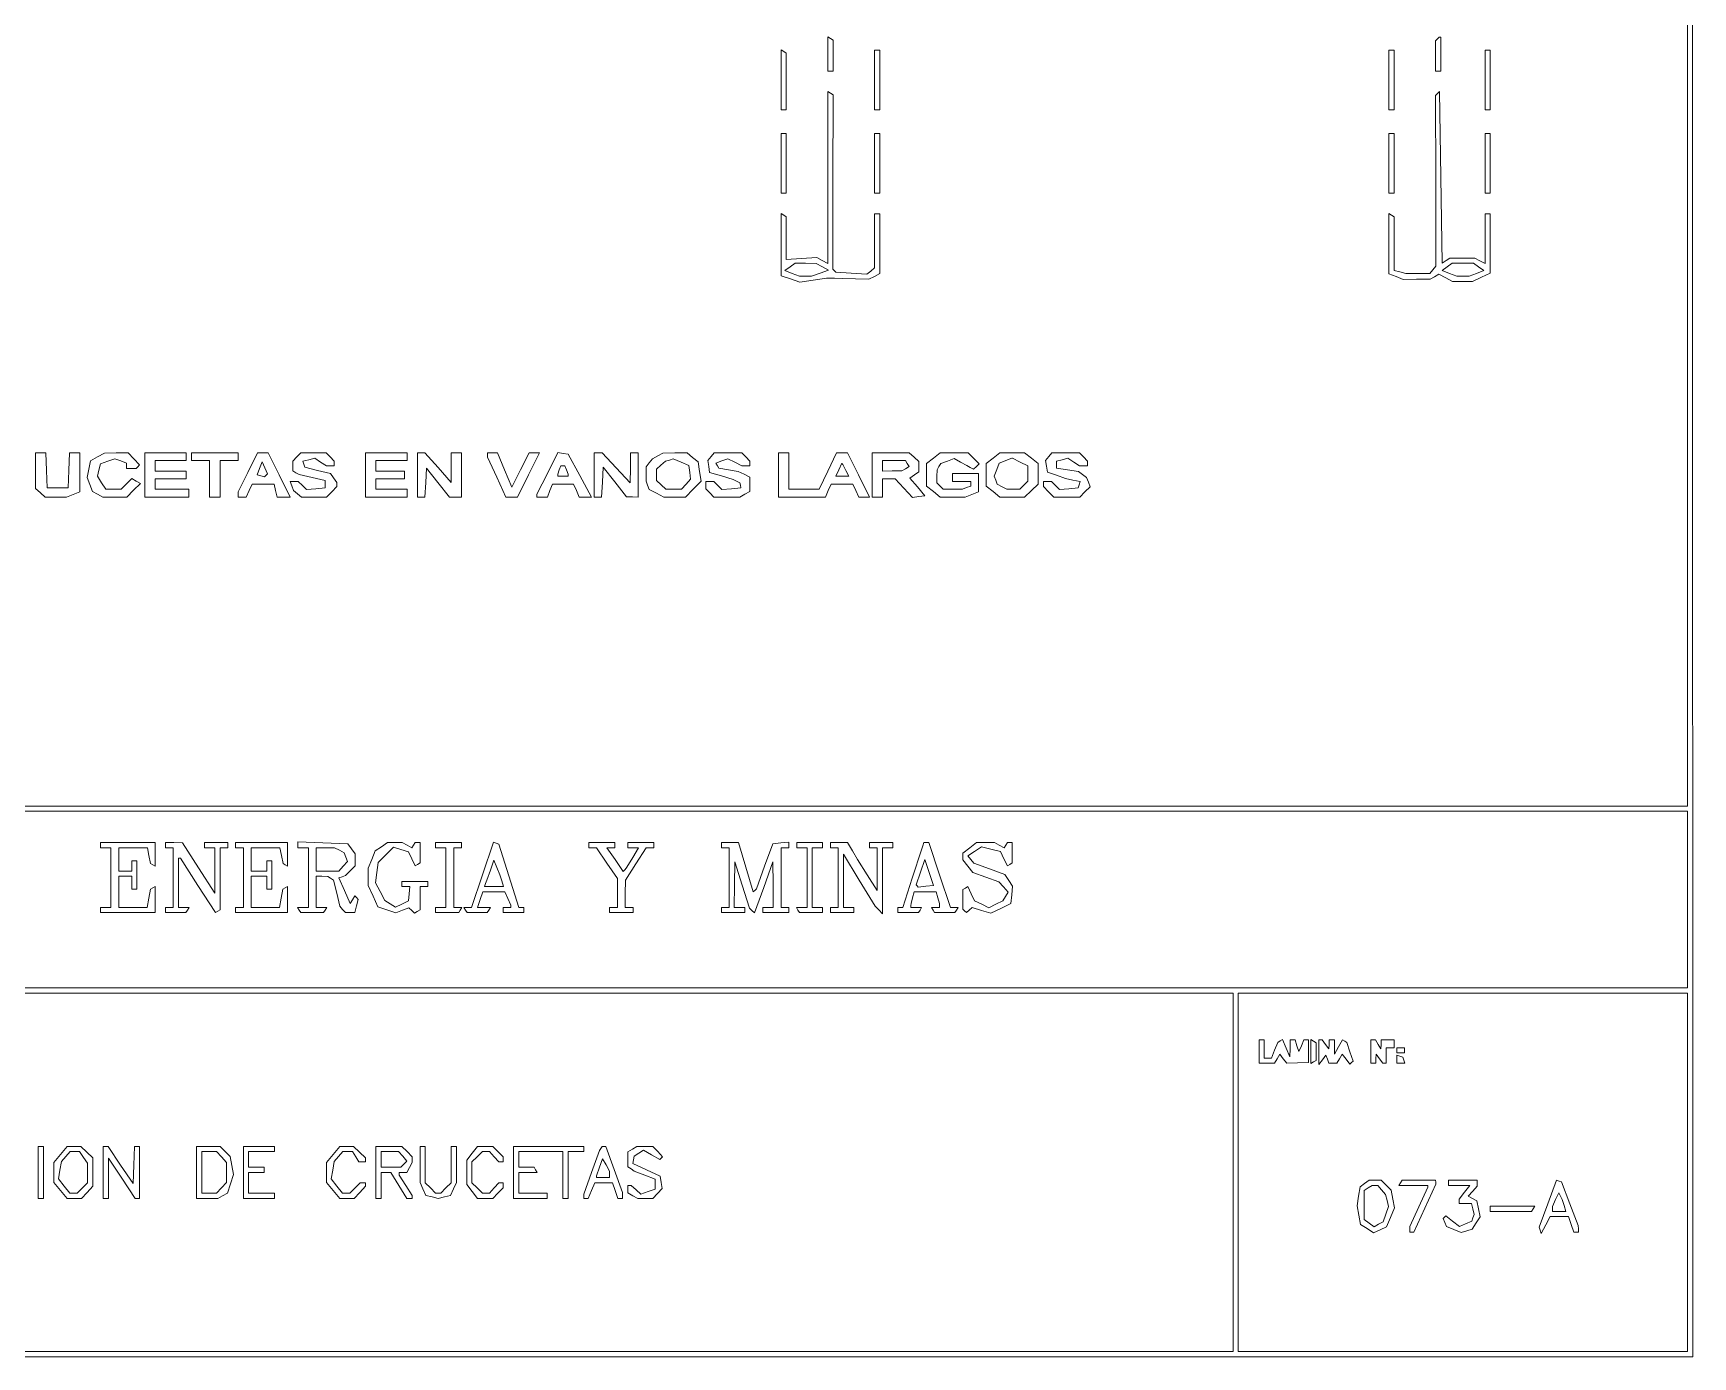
# Paper-space layout 'AN-18-DGE-073-A' of a CAD drawing. Header units: metres, sheet in millimetres. Extents: x 12 to 193, y 4 to 291.
# Drawn here: x 112.6 to 193.4, y 24.4 to 88.8 of the extents above; entities that cross this region are included whole.
import ezdxf

# ---------------------------------------------------------------- set-up
doc = ezdxf.new("R2010")
doc.units = ezdxf.units.M
doc.layers.add('DGE_CONTORNOS', color=7, linetype='Continuous', lineweight=0)
doc.layers.add('DGE_DATOS', color=7, linetype='Continuous', lineweight=0)

# ---------------------------------------------------------------- blocks, each defined once
blk = doc.blocks.new('LP_REF_DGE_MT_073_A')
at = {"layer": 'DGE_CONTORNOS'}
for points in [[(29.138, 147.379), (29.138, 24.382), (111.284, 24.382), (193.43, 24.382), (193.398, 147.347), (193.367, 270.313), (111.252, 270.344), (29.138, 270.376)], [(193.177, 160.659), (193.177, 51.195), (117.924, 51.195), (42.671, 51.195), (42.671, 160.659), (42.671, 270.123), (117.924, 270.123), (193.177, 270.123)], [(151.313, 87.817), (151.313, 86.987), (151.44, 86.987), (151.566, 86.987), (151.566, 87.739), (151.566, 88.49), (151.44, 88.568), (151.313, 88.646)], [(180.993, 88.547), (180.909, 88.463), (180.909, 87.725), (180.909, 86.987), (181.035, 86.987), (181.162, 86.987), (181.162, 87.809), (181.162, 88.631), (181.12, 88.631), (181.077, 88.631)], [(149.037, 86.552), (149.037, 85.09), (149.163, 85.09), (149.29, 85.09), (149.29, 86.474), (149.29, 87.858), (149.163, 87.936), (149.037, 88.014)], [(153.59, 86.545), (153.59, 85.09), (153.716, 85.09), (153.843, 85.09), (153.843, 86.545), (153.843, 87.999), (153.716, 87.999), (153.59, 87.999)], [(178.632, 86.545), (178.632, 85.09), (178.759, 85.09), (178.885, 85.09), (178.885, 86.545), (178.885, 87.999), (178.759, 87.999), (178.632, 87.999)], [(183.312, 86.545), (183.312, 85.09), (183.438, 85.09), (183.565, 85.09), (183.565, 86.545), (183.565, 87.999), (183.438, 87.999), (183.312, 87.999)], [(151.313, 81.805), (151.313, 77.619), (151.043, 77.764), (150.772, 77.909), (150.031, 77.855), (149.29, 77.802), (149.29, 78.846), (149.29, 79.89), (149.163, 79.968), (149.037, 80.046), (149.037, 78.531), (149.037, 77.015), (149.497, 76.864), (149.957, 76.712), (150.604, 76.807), (151.25, 76.902), (151.63, 76.895), (152.009, 76.888), (152.662, 76.868), (153.314, 76.848), (153.579, 76.99), (153.843, 77.131), (153.843, 78.581), (153.843, 80.031), (153.716, 80.031), (153.59, 80.031), (153.59, 78.719), (153.59, 77.406), (153.401, 77.249), (153.211, 77.092), (152.455, 77.147), (151.698, 77.201), (151.626, 77.274), (151.554, 77.346), (151.563, 81.588), (151.572, 85.83), (151.443, 85.91), (151.313, 85.99)], [(181.001, 85.899), (180.903, 85.801), (180.912, 81.64), (180.922, 77.48), (180.773, 77.301), (180.625, 77.122), (180.04, 77.124), (179.454, 77.126), (179.17, 77.202), (178.885, 77.278), (178.885, 78.584), (178.885, 79.89), (178.759, 79.968), (178.632, 80.046), (178.632, 78.581), (178.632, 77.116), (178.98, 76.98), (179.328, 76.844), (179.984, 76.846), (180.641, 76.848), (180.856, 76.969), (181.071, 77.089), (181.401, 76.917), (181.731, 76.744), (182.218, 76.744), (182.704, 76.743), (183.135, 76.947), (183.565, 77.151), (183.565, 78.591), (183.565, 80.031), (183.438, 80.031), (183.312, 80.031), (183.312, 78.825), (183.312, 77.619), (183.067, 77.75), (182.823, 77.881), (182.213, 77.879), (181.604, 77.877), (181.415, 77.757), (181.225, 77.637), (181.162, 81.817), (181.099, 85.997)], [(149.037, 82.497), (149.037, 81.043), (149.163, 81.043), (149.29, 81.043), (149.29, 82.497), (149.29, 83.952), (149.163, 83.952), (149.037, 83.952)], [(153.59, 82.497), (153.59, 81.043), (153.716, 81.043), (153.843, 81.043), (153.843, 82.497), (153.843, 83.952), (153.716, 83.952), (153.59, 83.952)], [(178.632, 82.497), (178.632, 81.043), (178.759, 81.043), (178.885, 81.043), (178.885, 82.497), (178.885, 83.952), (178.759, 83.952), (178.632, 83.952)], [(183.312, 82.497), (183.312, 81.043), (183.438, 81.043), (183.565, 81.043), (183.565, 82.497), (183.565, 83.952), (183.438, 83.952), (183.312, 83.952)], [(151.046, 77.452), (151.347, 77.285), (150.932, 77.14), (150.517, 76.996), (150.228, 76.996), (149.939, 76.996), (149.583, 77.132), (149.227, 77.268), (149.472, 77.448), (149.718, 77.628), (150.231, 77.624), (150.744, 77.619)], [(183.003, 77.448), (183.249, 77.268), (182.893, 77.132), (182.537, 76.996), (182.237, 76.996), (181.937, 76.996), (181.581, 77.132), (181.225, 77.268), (181.47, 77.448), (181.716, 77.628), (182.237, 77.628), (182.758, 77.628)], [(112.738, 67.53), (112.738, 66.664), (112.97, 66.455), (113.201, 66.245), (113.72, 66.245), (114.239, 66.245), (114.564, 66.369), (114.888, 66.492), (114.888, 67.444), (114.888, 68.395), (114.641, 68.395), (114.394, 68.395), (114.357, 67.542), (114.319, 66.688), (113.813, 66.688), (113.307, 66.688), (113.27, 67.542), (113.233, 68.395), (112.985, 68.395), (112.738, 68.395)], [(115.748, 68.2), (115.405, 68.014), (115.328, 67.603), (115.251, 67.191), (115.38, 66.853), (115.509, 66.514), (115.759, 66.38), (116.01, 66.245), (116.593, 66.245), (117.176, 66.245), (117.508, 66.577), (117.839, 66.908), (117.632, 67.023), (117.426, 67.139), (117.169, 66.882), (116.912, 66.625), (116.535, 66.625), (116.159, 66.625), (115.952, 66.94), (115.746, 67.255), (115.822, 67.56), (115.899, 67.864), (116.248, 67.986), (116.597, 68.108), (116.881, 68.003), (117.165, 67.898), (117.165, 67.767), (117.165, 67.637), (117.397, 67.637), (117.629, 67.637), (117.714, 67.722), (117.8, 67.808), (117.523, 68.102), (117.247, 68.395), (116.669, 68.39), (116.09, 68.385)], [(118.05, 67.32), (118.05, 66.245), (119.125, 66.245), (120.2, 66.245), (120.2, 66.435), (120.2, 66.625), (119.378, 66.625), (118.556, 66.625), (118.556, 66.878), (118.556, 67.131), (119.315, 67.131), (120.074, 67.131), (120.074, 67.32), (120.074, 67.51), (119.315, 67.51), (118.556, 67.51), (118.556, 67.763), (118.556, 68.016), (119.315, 68.016), (120.074, 68.016), (120.074, 68.206), (120.074, 68.395), (119.062, 68.395), (118.05, 68.395)], [(120.327, 68.206), (120.327, 68.016), (120.769, 68.016), (121.212, 68.016), (121.212, 67.131), (121.212, 66.245), (121.465, 66.245), (121.718, 66.245), (121.718, 67.131), (121.718, 68.016), (122.161, 68.016), (122.603, 68.016), (122.603, 68.206), (122.603, 68.395), (121.465, 68.395), (120.327, 68.395)], [(123.074, 67.445), (122.603, 66.494), (122.603, 66.37), (122.603, 66.245), (122.796, 66.245), (122.988, 66.245), (123.132, 66.562), (123.276, 66.878), (123.811, 66.878), (124.347, 66.878), (124.426, 66.562), (124.505, 66.245), (124.818, 66.245), (125.131, 66.245), (124.598, 67.32), (124.065, 68.395), (123.804, 68.395), (123.544, 68.395)], [(123.961, 67.308), (123.888, 67.235), (123.704, 67.278), (123.52, 67.32), (123.644, 67.637), (123.768, 67.953), (123.901, 67.667), (124.034, 67.381)], [(125.458, 68.197), (125.259, 67.998), (125.259, 67.762), (125.259, 67.525), (125.413, 67.43), (125.567, 67.335), (126.203, 67.192), (126.84, 67.048), (126.84, 66.868), (126.84, 66.688), (126.382, 66.65), (125.923, 66.611), (125.727, 66.808), (125.53, 67.004), (125.336, 67.004), (125.141, 67.004), (125.218, 66.783), (125.295, 66.562), (125.491, 66.404), (125.687, 66.245), (126.295, 66.245), (126.904, 66.245), (127.156, 66.498), (127.409, 66.751), (127.409, 66.854), (127.409, 66.956), (127.251, 67.172), (127.093, 67.388), (126.471, 67.544), (125.848, 67.7), (125.801, 67.842), (125.755, 67.984), (126.042, 68.059), (126.329, 68.134), (126.612, 67.949), (126.895, 67.763), (127.089, 67.763), (127.283, 67.763), (127.283, 67.881), (127.283, 67.998), (127.084, 68.197), (126.885, 68.395), (126.271, 68.395), (125.657, 68.395)], [(128.801, 67.32), (128.801, 66.245), (129.812, 66.245), (130.824, 66.245), (130.824, 66.435), (130.824, 66.625), (130.065, 66.625), (129.307, 66.625), (129.307, 66.878), (129.307, 67.131), (130.002, 67.131), (130.698, 67.131), (130.698, 67.32), (130.698, 67.51), (130.002, 67.51), (129.307, 67.51), (129.307, 67.763), (129.307, 68.016), (130.065, 68.016), (130.824, 68.016), (130.824, 68.206), (130.824, 68.395), (129.812, 68.395), (128.801, 68.395)], [(131.33, 67.32), (131.33, 66.245), (131.514, 66.245), (131.697, 66.245), (131.735, 66.944), (131.773, 67.643), (132.329, 66.944), (132.886, 66.245), (133.183, 66.245), (133.48, 66.245), (133.48, 67.32), (133.48, 68.395), (133.227, 68.395), (132.974, 68.395), (132.974, 67.675), (132.974, 66.954), (132.332, 67.675), (131.689, 68.395), (131.51, 68.395), (131.33, 68.395)], [(134.745, 68.287), (134.745, 68.178), (135.192, 67.212), (135.638, 66.245), (135.922, 66.245), (136.206, 66.245), (136.74, 67.32), (137.273, 68.395), (137.022, 68.395), (136.772, 68.395), (136.352, 67.562), (135.931, 66.728), (135.577, 67.562), (135.222, 68.395), (134.984, 68.395), (134.745, 68.395)], [(137.659, 67.395), (137.148, 66.378), (137.148, 66.311), (137.148, 66.245), (137.404, 66.245), (137.66, 66.245), (137.78, 66.562), (137.901, 66.878), (138.412, 66.878), (138.924, 66.878), (139.068, 66.562), (139.212, 66.245), (139.51, 66.245), (139.807, 66.245), (139.241, 67.289), (138.676, 68.332), (138.423, 68.372), (138.171, 68.412)], [(139.931, 67.32), (139.931, 66.245), (140.114, 66.245), (140.297, 66.245), (140.335, 66.973), (140.373, 67.7), (140.942, 66.98), (141.512, 66.26), (141.796, 66.252), (142.081, 66.245), (142.081, 67.32), (142.081, 68.395), (141.891, 68.395), (141.701, 68.395), (141.697, 67.668), (141.692, 66.941), (141.006, 67.668), (140.321, 68.395), (140.126, 68.395), (139.931, 68.395)], [(143.029, 68.249), (142.776, 68.111), (142.618, 67.913), (142.46, 67.715), (142.46, 67.37), (142.46, 67.025), (142.539, 66.82), (142.617, 66.615), (142.975, 66.43), (143.333, 66.245), (143.855, 66.245), (144.377, 66.245), (144.762, 66.631), (145.147, 67.016), (145.072, 67.484), (144.997, 67.953), (144.726, 68.174), (144.456, 68.395), (143.869, 68.392), (143.282, 68.388)], [(144.588, 67.447), (144.629, 67.108), (144.41, 66.867), (144.192, 66.625), (143.81, 66.625), (143.429, 66.625), (143.197, 66.834), (142.966, 67.043), (142.966, 67.32), (142.966, 67.597), (143.187, 67.79), (143.409, 67.983), (143.598, 68.043), (143.788, 68.102), (144.168, 67.944), (144.547, 67.787)], [(145.628, 68.213), (145.476, 68.03), (145.517, 67.738), (145.559, 67.447), (146.128, 67.272), (146.697, 67.098), (146.865, 67.019), (147.033, 66.941), (147.055, 66.815), (147.076, 66.688), (146.618, 66.65), (146.159, 66.611), (145.963, 66.808), (145.767, 67.004), (145.568, 67.004), (145.369, 67.004), (145.369, 66.824), (145.369, 66.643), (145.568, 66.444), (145.767, 66.245), (146.398, 66.245), (147.03, 66.245), (147.274, 66.376), (147.519, 66.507), (147.519, 66.861), (147.519, 67.214), (147.235, 67.353), (146.95, 67.492), (146.48, 67.569), (146.01, 67.646), (145.934, 67.769), (145.859, 67.892), (146.151, 68.002), (146.444, 68.112), (146.786, 67.938), (147.127, 67.763), (147.323, 67.763), (147.519, 67.763), (147.519, 67.881), (147.519, 67.998), (147.32, 68.197), (147.122, 68.395), (146.451, 68.395), (145.779, 68.395)], [(148.91, 67.32), (148.91, 66.245), (150.051, 66.245), (151.192, 66.245), (151.336, 66.562), (151.48, 66.878), (152.009, 66.878), (152.538, 66.878), (152.682, 66.562), (152.826, 66.245), (153.08, 66.245), (153.335, 66.245), (152.802, 67.32), (152.269, 68.395), (152.005, 68.395), (151.742, 68.395), (151.313, 67.51), (150.885, 66.625), (150.151, 66.625), (149.416, 66.625), (149.416, 67.51), (149.416, 68.395), (149.163, 68.395), (148.91, 68.395)], [(152.186, 67.542), (152.334, 67.257), (152.016, 67.257), (151.698, 67.257), (151.843, 67.574), (151.987, 67.891), (152.012, 67.859), (152.038, 67.826)], [(153.464, 67.32), (153.464, 66.245), (153.716, 66.245), (153.969, 66.245), (153.969, 66.688), (153.969, 67.131), (154.278, 67.131), (154.586, 67.131), (155.015, 66.676), (155.443, 66.222), (155.738, 66.265), (156.032, 66.309), (155.672, 66.735), (155.312, 67.162), (155.526, 67.318), (155.74, 67.475), (155.74, 67.726), (155.74, 67.977), (155.509, 68.186), (155.277, 68.395), (154.37, 68.395), (153.464, 68.395)], [(155.18, 67.875), (155.267, 67.735), (155.092, 67.624), (154.918, 67.514), (154.444, 67.512), (153.969, 67.51), (153.969, 67.763), (153.969, 68.016), (154.531, 68.016), (155.093, 68.016)], [(156.453, 68.133), (156.119, 67.871), (156.119, 67.32), (156.119, 66.77), (156.453, 66.508), (156.786, 66.245), (157.393, 66.245), (158, 66.245), (158.325, 66.369), (158.649, 66.492), (158.649, 66.938), (158.649, 67.384), (158.017, 67.384), (157.384, 67.384), (157.384, 67.194), (157.384, 67.004), (157.827, 67.004), (158.27, 67.004), (158.27, 66.891), (158.27, 66.778), (158.07, 66.702), (157.869, 66.625), (157.399, 66.625), (156.929, 66.625), (156.777, 66.777), (156.625, 66.928), (156.627, 67.251), (156.629, 67.573), (156.725, 67.724), (156.82, 67.874), (157.146, 67.998), (157.472, 68.122), (157.776, 67.947), (158.08, 67.773), (158.246, 67.688), (158.413, 67.603), (158.544, 67.734), (158.674, 67.864), (158.409, 68.13), (158.143, 68.395), (157.465, 68.395), (156.786, 68.395)], [(159.362, 68.133), (159.028, 67.871), (159.028, 67.32), (159.028, 66.77), (159.362, 66.508), (159.695, 66.245), (160.292, 66.245), (160.889, 66.245), (161.223, 66.556), (161.558, 66.866), (161.558, 67.368), (161.558, 67.871), (161.225, 68.133), (160.891, 68.395), (160.293, 68.395), (159.695, 68.395)], [(160.679, 67.95), (161.052, 67.757), (161.052, 67.389), (161.052, 67.022), (160.853, 66.824), (160.655, 66.625), (160.339, 66.625), (160.024, 66.625), (159.794, 66.748), (159.564, 66.871), (159.49, 67.065), (159.415, 67.259), (159.536, 67.578), (159.657, 67.896), (159.944, 68.011), (160.23, 68.127), (160.268, 68.135), (160.306, 68.143)], [(162.07, 68.213), (161.918, 68.03), (161.959, 67.743), (162.001, 67.456), (162.443, 67.302), (162.886, 67.148), (163.243, 67.072), (163.6, 66.995), (163.549, 66.842), (163.499, 66.688), (163.05, 66.65), (162.601, 66.611), (162.405, 66.808), (162.208, 67.004), (162.01, 67.004), (161.811, 67.004), (161.811, 66.878), (161.811, 66.751), (162.064, 66.498), (162.317, 66.245), (162.949, 66.245), (163.582, 66.245), (163.832, 66.495), (164.082, 66.746), (163.998, 66.97), (163.913, 67.194), (163.716, 67.342), (163.518, 67.49), (162.981, 67.571), (162.443, 67.652), (162.443, 67.819), (162.443, 67.987), (162.725, 68.06), (163.007, 68.134), (163.29, 67.949), (163.573, 67.763), (163.767, 67.763), (163.961, 67.763), (163.961, 67.881), (163.961, 67.998), (163.762, 68.197), (163.564, 68.395), (162.892, 68.395), (162.221, 68.395)], [(138.589, 67.563), (138.666, 67.363), (138.666, 67.31), (138.666, 67.257), (138.413, 67.257), (138.16, 67.257), (138.16, 67.31), (138.16, 67.363), (138.237, 67.563), (138.313, 67.763), (138.413, 67.763), (138.512, 67.763)], [(193.177, 46.642), (193.177, 42.342), (117.924, 42.342), (42.671, 42.342), (42.671, 46.642), (42.671, 50.942), (117.924, 50.942), (193.177, 50.942)], [(115.9, 49.298), (115.9, 49.171), (116.153, 49.171), (116.406, 49.171), (116.406, 47.717), (116.406, 46.262), (116.153, 46.262), (115.9, 46.262), (115.9, 46.136), (115.9, 46.009), (117.228, 46.009), (118.556, 46.009), (118.556, 46.649), (118.556, 47.289), (118.444, 47.22), (118.332, 47.151), (118.249, 46.706), (118.165, 46.262), (117.475, 46.262), (116.785, 46.262), (116.785, 47.021), (116.785, 47.78), (117.102, 47.78), (117.418, 47.78), (117.418, 47.464), (117.418, 47.148), (117.544, 47.148), (117.671, 47.148), (117.671, 47.843), (117.671, 48.539), (117.544, 48.539), (117.418, 48.539), (117.418, 48.286), (117.418, 48.033), (117.102, 48.033), (116.785, 48.033), (116.785, 48.602), (116.785, 49.171), (117.484, 49.171), (118.183, 49.171), (118.259, 48.789), (118.336, 48.407), (118.446, 48.339), (118.556, 48.271), (118.556, 48.848), (118.556, 49.424), (117.228, 49.424), (115.9, 49.424)], [(119.062, 49.298), (119.062, 49.171), (119.252, 49.171), (119.441, 49.171), (119.441, 47.717), (119.441, 46.262), (119.252, 46.262), (119.062, 46.262), (119.062, 46.136), (119.062, 46.009), (119.56, 46.009), (120.059, 46.009), (120.137, 46.136), (120.215, 46.262), (119.955, 46.262), (119.694, 46.262), (119.694, 47.464), (119.694, 48.665), (119.747, 48.665), (119.799, 48.665), (120.645, 47.338), (121.492, 46.011), (121.605, 46.081), (121.718, 46.151), (121.718, 47.661), (121.718, 49.171), (121.908, 49.171), (122.097, 49.171), (122.097, 49.298), (122.097, 49.424), (121.528, 49.424), (120.959, 49.424), (120.959, 49.298), (120.959, 49.171), (121.212, 49.171), (121.465, 49.171), (121.463, 48.065), (121.461, 46.958), (120.672, 48.184), (119.884, 49.41), (119.473, 49.417), (119.062, 49.424)], [(122.477, 49.298), (122.477, 49.171), (122.667, 49.171), (122.856, 49.171), (122.856, 47.717), (122.856, 46.262), (122.667, 46.262), (122.477, 46.262), (122.477, 46.136), (122.477, 46.009), (123.742, 46.009), (125.006, 46.009), (125.006, 46.649), (125.006, 47.289), (124.894, 47.22), (124.782, 47.151), (124.699, 46.706), (124.616, 46.262), (123.926, 46.262), (123.236, 46.262), (123.236, 47.021), (123.236, 47.78), (123.615, 47.78), (123.995, 47.78), (123.995, 47.464), (123.995, 47.148), (124.121, 47.148), (124.248, 47.148), (124.248, 47.843), (124.248, 48.539), (124.121, 48.539), (123.995, 48.539), (123.995, 48.286), (123.995, 48.033), (123.615, 48.033), (123.236, 48.033), (123.236, 48.602), (123.236, 49.171), (123.935, 49.171), (124.633, 49.171), (124.71, 48.789), (124.786, 48.407), (124.896, 48.339), (125.006, 48.271), (125.006, 48.848), (125.006, 49.424), (123.742, 49.424), (122.477, 49.424)], [(125.512, 49.31), (125.512, 49.171), (125.765, 49.171), (126.018, 49.171), (126.018, 47.717), (126.018, 46.262), (125.758, 46.262), (125.497, 46.262), (125.576, 46.136), (125.654, 46.009), (126.208, 46.009), (126.762, 46.009), (126.84, 46.136), (126.918, 46.262), (126.658, 46.262), (126.398, 46.262), (126.398, 47.021), (126.398, 47.78), (126.682, 47.778), (126.967, 47.776), (127.104, 47.683), (127.242, 47.59), (127.398, 46.96), (127.555, 46.329), (127.687, 46.169), (127.82, 46.009), (128.055, 46.009), (128.29, 46.009), (128.371, 46.332), (128.452, 46.654), (128.366, 46.739), (128.281, 46.824), (128.167, 46.64), (128.054, 46.456), (127.777, 47.081), (127.501, 47.705), (127.661, 47.758), (127.82, 47.812), (128.058, 48.049), (128.295, 48.286), (128.295, 48.578), (128.295, 48.87), (128.115, 49.116), (127.936, 49.361), (126.724, 49.405), (125.512, 49.449)], [(129.574, 49.218), (129.28, 49.012), (129.104, 48.59), (128.927, 48.168), (128.93, 47.753), (128.933, 47.337), (129.17, 46.814), (129.408, 46.29), (129.845, 46.146), (130.282, 46.002), (130.6, 46.123), (130.919, 46.244), (131.05, 46.112), (131.182, 45.981), (131.319, 46.066), (131.457, 46.151), (131.457, 46.713), (131.457, 47.274), (131.646, 47.274), (131.836, 47.274), (131.836, 47.401), (131.836, 47.527), (131.204, 47.527), (130.571, 47.527), (130.571, 47.401), (130.571, 47.274), (130.769, 47.274), (130.968, 47.274), (130.928, 46.929), (130.888, 46.584), (130.573, 46.428), (130.258, 46.272), (130.003, 46.436), (129.749, 46.6), (129.521, 47.032), (129.293, 47.464), (129.354, 47.958), (129.414, 48.452), (129.789, 48.827), (130.164, 49.202), (130.526, 49.082), (130.888, 48.963), (131.054, 48.622), (131.22, 48.281), (131.338, 48.354), (131.457, 48.427), (131.457, 48.926), (131.457, 49.424), (131.338, 49.424), (131.219, 49.424), (131.14, 49.297), (131.062, 49.171), (130.825, 49.297), (130.588, 49.424), (130.228, 49.424), (129.869, 49.424)], [(132.216, 49.298), (132.216, 49.171), (132.468, 49.171), (132.721, 49.171), (132.721, 47.717), (132.721, 46.262), (132.468, 46.262), (132.216, 46.262), (132.216, 46.136), (132.216, 46.009), (132.777, 46.009), (133.339, 46.009), (133.417, 46.136), (133.495, 46.262), (133.298, 46.262), (133.101, 46.262), (133.101, 47.717), (133.101, 49.171), (133.291, 49.171), (133.48, 49.171), (133.48, 49.298), (133.48, 49.424), (132.848, 49.424), (132.216, 49.424)], [(134.498, 47.847), (133.959, 46.262), (133.775, 46.262), (133.592, 46.262), (133.67, 46.136), (133.748, 46.009), (134.239, 46.009), (134.73, 46.009), (134.808, 46.136), (134.886, 46.262), (134.569, 46.262), (134.252, 46.262), (134.385, 46.642), (134.517, 47.021), (135.053, 47.021), (135.59, 47.021), (135.737, 46.699), (135.883, 46.377), (135.883, 46.32), (135.883, 46.262), (135.694, 46.262), (135.504, 46.262), (135.504, 46.136), (135.504, 46.009), (136.01, 46.009), (136.516, 46.009), (136.516, 46.136), (136.516, 46.262), (136.394, 46.262), (136.271, 46.262), (135.779, 47.806), (135.287, 49.349), (135.162, 49.391), (135.038, 49.432)], [(139.678, 49.298), (139.678, 49.171), (139.863, 49.171), (140.048, 49.171), (140.558, 48.419), (141.069, 47.667), (141.069, 46.965), (141.069, 46.262), (140.879, 46.262), (140.689, 46.262), (140.689, 46.136), (140.689, 46.009), (141.259, 46.009), (141.828, 46.009), (141.828, 46.136), (141.828, 46.262), (141.638, 46.262), (141.448, 46.262), (141.451, 46.926), (141.454, 47.59), (141.96, 48.381), (142.466, 49.171), (142.653, 49.171), (142.84, 49.171), (142.84, 49.298), (142.84, 49.424), (142.207, 49.424), (141.575, 49.424), (141.575, 49.298), (141.575, 49.171), (141.838, 49.171), (142.101, 49.171), (141.818, 48.697), (141.534, 48.223), (141.442, 48.117), (141.35, 48.01), (140.95, 48.591), (140.551, 49.171), (140.747, 49.171), (140.942, 49.171), (140.942, 49.298), (140.942, 49.424), (140.31, 49.424), (139.678, 49.424)], [(146.128, 49.298), (146.128, 49.171), (146.318, 49.171), (146.507, 49.171), (146.507, 47.717), (146.507, 46.262), (146.318, 46.262), (146.128, 46.262), (146.128, 46.136), (146.128, 46.009), (146.697, 46.009), (147.266, 46.009), (147.266, 46.136), (147.266, 46.262), (147.013, 46.262), (146.76, 46.262), (146.772, 47.369), (146.784, 48.476), (147.143, 47.352), (147.502, 46.229), (147.619, 46.112), (147.737, 45.994), (148.19, 47.235), (148.643, 48.476), (148.65, 47.369), (148.657, 46.262), (148.404, 46.262), (148.152, 46.262), (148.152, 46.136), (148.152, 46.009), (148.784, 46.009), (149.416, 46.009), (149.416, 46.136), (149.416, 46.262), (149.227, 46.262), (149.037, 46.262), (149.037, 47.717), (149.037, 49.171), (149.227, 49.171), (149.416, 49.171), (149.416, 49.306), (149.416, 49.44), (149.021, 49.401), (148.627, 49.361), (148.231, 48.264), (147.835, 47.167), (147.759, 47.092), (147.683, 47.016), (147.327, 48.22), (146.971, 49.424), (146.55, 49.424), (146.128, 49.424)], [(149.796, 49.298), (149.796, 49.171), (150.049, 49.171), (150.302, 49.171), (150.302, 47.717), (150.302, 46.262), (150.041, 46.262), (149.781, 46.262), (149.859, 46.136), (149.937, 46.009), (150.499, 46.009), (151.06, 46.009), (151.06, 46.136), (151.06, 46.262), (150.808, 46.262), (150.555, 46.262), (150.555, 47.717), (150.555, 49.171), (150.808, 49.171), (151.06, 49.171), (151.06, 49.298), (151.06, 49.424), (150.428, 49.424), (149.796, 49.424)], [(151.44, 49.298), (151.44, 49.171), (151.63, 49.171), (151.819, 49.171), (151.819, 47.717), (151.819, 46.262), (151.63, 46.262), (151.44, 46.262), (151.44, 46.136), (151.44, 46.009), (152.009, 46.009), (152.578, 46.009), (152.578, 46.136), (152.578, 46.262), (152.325, 46.262), (152.072, 46.262), (152.072, 47.559), (152.073, 48.855), (152.844, 47.59), (153.616, 46.326), (153.793, 46.14), (153.969, 45.955), (153.969, 47.563), (153.969, 49.171), (154.222, 49.171), (154.475, 49.171), (154.475, 49.298), (154.475, 49.424), (153.906, 49.424), (153.337, 49.424), (153.337, 49.298), (153.337, 49.171), (153.527, 49.171), (153.716, 49.171), (153.715, 48.128), (153.714, 47.084), (153.234, 47.843), (152.754, 48.602), (152.512, 49.013), (152.271, 49.424), (151.855, 49.424), (151.44, 49.424)], [(155.936, 49.266), (155.886, 49.108), (155.423, 47.685), (154.96, 46.262), (154.844, 46.262), (154.728, 46.262), (154.728, 46.136), (154.728, 46.009), (155.227, 46.009), (155.725, 46.009), (155.803, 46.136), (155.881, 46.262), (155.621, 46.262), (155.361, 46.262), (155.362, 46.357), (155.364, 46.452), (155.44, 46.737), (155.517, 47.021), (156.056, 47.021), (156.596, 47.021), (156.672, 46.737), (156.748, 46.452), (156.75, 46.357), (156.752, 46.262), (156.555, 46.262), (156.358, 46.262), (156.436, 46.136), (156.514, 46.009), (157.005, 46.009), (157.496, 46.009), (157.574, 46.136), (157.652, 46.262), (157.465, 46.262), (157.279, 46.262), (156.752, 47.843), (156.225, 49.424), (156.105, 49.424), (155.985, 49.424)], [(158.223, 49.162), (157.89, 48.9), (157.89, 48.737), (157.89, 48.573), (158.129, 48.27), (158.367, 47.967), (159.002, 47.739), (159.637, 47.51), (159.865, 47.258), (160.093, 47.006), (159.96, 46.793), (159.827, 46.579), (159.491, 46.414), (159.155, 46.249), (158.808, 46.415), (158.462, 46.581), (158.294, 46.93), (158.127, 47.279), (158.009, 47.206), (157.89, 47.133), (157.89, 46.655), (157.89, 46.178), (157.973, 46.095), (158.057, 46.012), (158.202, 46.133), (158.348, 46.253), (158.801, 46.114), (159.254, 45.975), (159.742, 46.214), (160.23, 46.452), (160.27, 46.872), (160.311, 47.292), (160.123, 47.578), (159.935, 47.865), (159.18, 48.14), (158.424, 48.416), (158.275, 48.595), (158.126, 48.775), (158.459, 48.993), (158.793, 49.212), (159.257, 49.097), (159.722, 48.982), (159.889, 48.631), (160.056, 48.281), (160.175, 48.354), (160.293, 48.427), (160.293, 48.926), (160.293, 49.424), (160.174, 49.424), (160.055, 49.424), (159.977, 49.297), (159.898, 49.171), (159.661, 49.297), (159.425, 49.424), (158.991, 49.424), (158.557, 49.424)], [(127.529, 49.048), (127.759, 48.925), (127.84, 48.714), (127.921, 48.502), (127.709, 48.268), (127.497, 48.033), (126.947, 48.033), (126.398, 48.033), (126.398, 48.602), (126.398, 49.171), (126.849, 49.171), (127.3, 49.171)], [(135.434, 47.559), (135.521, 47.274), (135.056, 47.274), (134.592, 47.274), (134.65, 47.432), (134.709, 47.59), (134.884, 48.077), (135.058, 48.565), (135.202, 48.204), (135.346, 47.843)], [(156.088, 47.297), (155.716, 47.256), (155.665, 47.307), (155.614, 47.358), (155.825, 47.977), (156.036, 48.596), (156.248, 47.967), (156.46, 47.337)], [(171.044, 33.362), (171.044, 24.635), (120.137, 24.635), (69.23, 24.635), (69.23, 33.362), (69.23, 42.089), (120.137, 42.089), (171.044, 42.089)], [(193.177, 33.362), (193.177, 24.635), (182.237, 24.635), (171.297, 24.635), (171.297, 33.362), (171.297, 42.089), (182.237, 42.089), (193.177, 42.089)], [(172.308, 39.243), (172.308, 38.674), (172.682, 38.674), (173.055, 38.674), (173.187, 38.895), (173.32, 39.117), (173.492, 38.895), (173.664, 38.674), (174.188, 38.695), (174.711, 38.715), (174.711, 39.264), (174.711, 39.812), (174.604, 39.812), (174.497, 39.812), (174.37, 39.528), (174.243, 39.243), (174.152, 39.528), (174.062, 39.812), (173.944, 39.812), (173.826, 39.812), (173.821, 39.401), (173.816, 38.99), (173.634, 39.41), (173.451, 39.83), (173.339, 39.761), (173.227, 39.691), (173.068, 39.309), (172.91, 38.927), (172.736, 38.927), (172.561, 38.927), (172.561, 39.37), (172.561, 39.812), (172.435, 39.812), (172.308, 39.812)], [(174.838, 39.243), (174.838, 38.659), (174.964, 38.737), (175.091, 38.815), (175.091, 39.243), (175.091, 39.671), (174.964, 39.749), (174.838, 39.827)], [(175.221, 39.211), (175.225, 38.611), (175.396, 38.836), (175.567, 39.061), (175.641, 38.867), (175.715, 38.674), (175.903, 38.674), (176.09, 38.674), (176.223, 38.895), (176.355, 39.117), (176.544, 38.873), (176.732, 38.629), (176.81, 38.706), (176.887, 38.783), (176.738, 39.233), (176.59, 39.682), (176.479, 39.751), (176.368, 39.82), (176.177, 39.468), (175.986, 39.117), (175.981, 39.464), (175.976, 39.812), (175.85, 39.812), (175.723, 39.812), (175.719, 39.591), (175.715, 39.37), (175.547, 39.591), (175.379, 39.812), (175.298, 39.812), (175.217, 39.812)], [(177.747, 39.243), (177.747, 38.674), (177.873, 38.674), (178, 38.674), (178.004, 38.895), (178.008, 39.117), (178.176, 38.895), (178.344, 38.674), (178.425, 38.674), (178.506, 38.674), (178.506, 39.053), (178.506, 39.433), (178.695, 39.433), (178.885, 39.433), (178.885, 39.622), (178.885, 39.812), (178.569, 39.812), (178.253, 39.812), (178.249, 39.591), (178.245, 39.37), (178.116, 39.591), (177.987, 39.812), (177.867, 39.812), (177.747, 39.812)], [(179.012, 39.306), (179.012, 39.18), (179.201, 39.18), (179.391, 39.18), (179.391, 39.306), (179.391, 39.433), (179.201, 39.433), (179.012, 39.433)], [(179.012, 38.874), (179.012, 38.674), (179.212, 38.674), (179.412, 38.674), (179.362, 38.824), (179.312, 38.974), (179.162, 39.024), (179.012, 39.074)], [(112.865, 33.362), (112.865, 32.097), (112.991, 32.097), (113.118, 32.097), (113.118, 33.362), (113.118, 34.627), (112.991, 34.627), (112.865, 34.627)], [(113.951, 34.238), (113.624, 33.848), (113.624, 33.362), (113.624, 32.875), (113.951, 32.486), (114.278, 32.097), (114.625, 32.097), (114.971, 32.097), (115.246, 32.39), (115.521, 32.683), (115.521, 33.38), (115.521, 34.077), (115.228, 34.352), (114.935, 34.627), (114.607, 34.627), (114.278, 34.627)], [(115.071, 34.093), (115.268, 33.812), (115.268, 33.334), (115.268, 32.856), (115.015, 32.603), (114.762, 32.35), (114.581, 32.35), (114.401, 32.35), (114.127, 32.698), (113.854, 33.046), (113.923, 33.472), (113.992, 33.899), (114.207, 34.136), (114.422, 34.374), (114.648, 34.374), (114.874, 34.374)], [(116.027, 33.362), (116.027, 32.097), (116.153, 32.097), (116.28, 32.097), (116.28, 33.077), (116.281, 34.058), (116.93, 33.077), (117.579, 32.097), (117.688, 32.097), (117.797, 32.097), (117.797, 33.362), (117.797, 34.627), (117.676, 34.627), (117.555, 34.627), (117.518, 33.72), (117.481, 32.814), (116.879, 33.72), (116.278, 34.627), (116.152, 34.627), (116.027, 34.627)], [(120.58, 33.362), (120.58, 32.097), (121.094, 32.097), (121.608, 32.097), (121.843, 32.223), (122.077, 32.348), (122.226, 32.8), (122.375, 33.252), (122.293, 33.693), (122.21, 34.135), (121.964, 34.381), (121.718, 34.627), (121.149, 34.627), (120.58, 34.627)], [(121.79, 34.111), (122.028, 33.848), (122.028, 33.362), (122.028, 32.876), (121.79, 32.613), (121.552, 32.35), (121.193, 32.35), (120.833, 32.35), (120.833, 33.362), (120.833, 34.374), (121.193, 34.374), (121.552, 34.374)], [(122.856, 33.362), (122.856, 32.097), (123.615, 32.097), (124.374, 32.097), (124.374, 32.224), (124.374, 32.35), (123.742, 32.35), (123.109, 32.35), (123.109, 32.856), (123.109, 33.362), (123.489, 33.362), (123.868, 33.362), (123.868, 33.488), (123.868, 33.615), (123.489, 33.615), (123.109, 33.615), (123.109, 33.994), (123.109, 34.374), (123.742, 34.374), (124.374, 34.374), (124.374, 34.5), (124.374, 34.627), (123.615, 34.627), (122.856, 34.627)], [(127.231, 34.238), (126.904, 33.848), (126.904, 33.362), (126.904, 32.875), (127.231, 32.486), (127.558, 32.097), (127.905, 32.097), (128.251, 32.097), (128.526, 32.39), (128.801, 32.683), (128.801, 32.769), (128.801, 32.856), (128.674, 32.856), (128.548, 32.856), (128.295, 32.603), (128.042, 32.35), (127.861, 32.35), (127.681, 32.35), (127.407, 32.698), (127.134, 33.046), (127.203, 33.472), (127.272, 33.899), (127.487, 34.136), (127.702, 34.374), (127.934, 34.374), (128.166, 34.374), (128.324, 34.121), (128.482, 33.868), (128.641, 33.868), (128.801, 33.868), (128.801, 33.972), (128.801, 34.077), (128.508, 34.352), (128.215, 34.627), (127.887, 34.627), (127.558, 34.627)], [(129.307, 33.362), (129.307, 32.097), (129.433, 32.097), (129.56, 32.097), (129.56, 32.73), (129.56, 33.362), (129.794, 33.362), (130.028, 33.362), (130.421, 32.73), (130.814, 32.097), (130.946, 32.097), (131.077, 32.097), (131.077, 32.163), (131.077, 32.229), (130.761, 32.73), (130.445, 33.23), (130.445, 33.296), (130.445, 33.362), (130.63, 33.362), (130.815, 33.362), (130.946, 33.607), (131.077, 33.851), (131.077, 33.986), (131.077, 34.121), (130.824, 34.374), (130.571, 34.627), (129.939, 34.627), (129.307, 34.627)], [(130.613, 34.144), (130.821, 33.915), (130.671, 33.765), (130.521, 33.615), (130.04, 33.615), (129.56, 33.615), (129.56, 33.994), (129.56, 34.374), (129.983, 34.374), (130.406, 34.374)], [(131.457, 33.747), (131.457, 32.868), (131.599, 32.556), (131.741, 32.243), (132.042, 32.168), (132.342, 32.092), (132.642, 32.168), (132.943, 32.243), (133.085, 32.556), (133.227, 32.868), (133.227, 33.747), (133.227, 34.627), (133.101, 34.627), (132.974, 34.627), (132.974, 33.741), (132.974, 32.856), (132.721, 32.603), (132.468, 32.35), (132.342, 32.35), (132.216, 32.35), (131.963, 32.603), (131.71, 32.856), (131.71, 33.741), (131.71, 34.627), (131.583, 34.627), (131.457, 34.627)], [(133.995, 34.293), (133.733, 33.96), (133.733, 33.362), (133.733, 32.764), (133.995, 32.43), (134.258, 32.097), (134.628, 32.097), (134.998, 32.097), (135.251, 32.35), (135.504, 32.603), (135.504, 32.73), (135.504, 32.856), (135.397, 32.856), (135.29, 32.856), (135.061, 32.603), (134.832, 32.35), (134.662, 32.35), (134.492, 32.35), (134.239, 32.603), (133.986, 32.856), (133.986, 33.362), (133.986, 33.868), (134.239, 34.121), (134.492, 34.374), (134.662, 34.374), (134.832, 34.374), (135.061, 34.121), (135.29, 33.868), (135.397, 33.868), (135.504, 33.868), (135.504, 33.994), (135.504, 34.121), (135.251, 34.374), (134.998, 34.627), (134.628, 34.627), (134.258, 34.627)], [(136.01, 33.362), (136.01, 32.097), (136.832, 32.097), (137.654, 32.097), (137.654, 32.224), (137.654, 32.35), (136.958, 32.35), (136.263, 32.35), (136.263, 32.856), (136.263, 33.362), (136.713, 33.362), (137.163, 33.362), (137.085, 33.488), (137.007, 33.615), (136.635, 33.615), (136.263, 33.615), (136.263, 33.994), (136.263, 34.374), (137.338, 34.374), (138.413, 34.374), (138.413, 33.235), (138.413, 32.097), (138.539, 32.097), (138.666, 32.097), (138.666, 33.235), (138.666, 34.374), (139.045, 34.374), (139.425, 34.374), (139.425, 34.5), (139.425, 34.627), (137.717, 34.627), (136.01, 34.627)], [(140.262, 34.524), (140.199, 34.422), (139.812, 33.362), (139.425, 32.302), (139.425, 32.199), (139.425, 32.097), (139.536, 32.097), (139.647, 32.097), (139.804, 32.477), (139.961, 32.856), (140.395, 32.856), (140.829, 32.856), (140.961, 32.477), (141.094, 32.097), (141.208, 32.097), (141.322, 32.097), (141.322, 32.241), (141.322, 32.385), (140.911, 33.505), (140.5, 34.625), (140.412, 34.626), (140.325, 34.627)], [(140.685, 33.267), (140.689, 33.109), (140.373, 33.109), (140.057, 33.109), (140.057, 33.153), (140.057, 33.198), (140.202, 33.613), (140.346, 34.028), (140.513, 33.727), (140.68, 33.425)], [(141.796, 34.49), (141.575, 34.361), (141.575, 33.996), (141.575, 33.63), (141.733, 33.528), (141.891, 33.425), (142.397, 33.232), (142.903, 33.039), (142.903, 32.792), (142.903, 32.546), (142.559, 32.425), (142.215, 32.304), (141.98, 32.517), (141.745, 32.73), (141.66, 32.73), (141.575, 32.73), (141.575, 32.544), (141.575, 32.359), (141.819, 32.228), (142.064, 32.097), (142.432, 32.097), (142.8, 32.097), (143.02, 32.34), (143.239, 32.582), (143.197, 32.877), (143.156, 33.172), (142.487, 33.483), (141.819, 33.794), (141.855, 33.975), (141.891, 34.157), (142.115, 34.297), (142.338, 34.437), (142.733, 34.212), (143.127, 33.986), (143.193, 34.053), (143.26, 34.119), (143.03, 34.373), (142.8, 34.627), (142.409, 34.623), (142.017, 34.619)], [(177.452, 32.824), (177.235, 32.666), (177.159, 32.199), (177.084, 31.732), (177.168, 31.281), (177.253, 30.831), (177.568, 30.624), (177.884, 30.417), (178.201, 30.562), (178.519, 30.707), (178.712, 31.169), (178.906, 31.632), (178.825, 32.061), (178.745, 32.491), (178.499, 32.737), (178.253, 32.983), (177.961, 32.983), (177.669, 32.983)], [(178.279, 32.508), (178.47, 32.287), (178.542, 31.994), (178.613, 31.701), (178.483, 31.327), (178.353, 30.954), (178.13, 30.835), (177.908, 30.716), (177.67, 30.89), (177.431, 31.065), (177.431, 31.775), (177.431, 32.486), (177.62, 32.606), (177.81, 32.726), (177.949, 32.728), (178.087, 32.73)], [(179.201, 32.856), (179.123, 32.73), (179.826, 32.73), (180.529, 32.73), (180.529, 32.684), (180.529, 32.639), (180.087, 31.681), (179.644, 30.723), (179.644, 30.588), (179.644, 30.453), (179.748, 30.453), (179.851, 30.453), (180.381, 31.623), (180.911, 32.793), (180.91, 32.888), (180.909, 32.983), (180.094, 32.983), (179.28, 32.983)], [(181.541, 32.856), (181.541, 32.73), (182.056, 32.73), (182.571, 32.73), (182.309, 32.396), (182.047, 32.063), (182.047, 31.954), (182.047, 31.844), (182.349, 31.844), (182.65, 31.844), (182.719, 31.579), (182.789, 31.314), (182.727, 31.154), (182.666, 30.993), (182.365, 30.856), (182.064, 30.719), (181.733, 30.98), (181.401, 31.241), (181.342, 31.181), (181.282, 31.122), (181.358, 30.925), (181.433, 30.729), (181.794, 30.58), (182.155, 30.43), (182.421, 30.514), (182.686, 30.599), (182.884, 30.9), (183.081, 31.202), (182.997, 31.585), (182.913, 31.969), (182.704, 32.086), (182.495, 32.203), (182.714, 32.445), (182.932, 32.686), (182.932, 32.834), (182.932, 32.983), (182.237, 32.983), (181.541, 32.983)], [(186.37, 31.838), (185.951, 30.694), (186.002, 30.542), (186.054, 30.39), (186.267, 30.801), (186.48, 31.212), (186.926, 31.212), (187.372, 31.212), (187.504, 30.832), (187.637, 30.453), (187.751, 30.453), (187.865, 30.453), (187.859, 30.611), (187.852, 30.769), (187.448, 31.834), (187.043, 32.898), (186.916, 32.94), (186.79, 32.981)], [(187.163, 31.749), (187.25, 31.465), (186.925, 31.465), (186.6, 31.465), (186.6, 31.585), (186.6, 31.706), (186.75, 32.034), (186.899, 32.363), (186.987, 32.198), (187.076, 32.034)], [(183.565, 31.591), (183.565, 31.465), (184.569, 31.465), (185.573, 31.465), (185.652, 31.591), (185.73, 31.718), (184.647, 31.718), (183.565, 31.718)]]:
    blk.add_lwpolyline(points, close=True, dxfattribs=at)

psp = doc.layouts.new('AN-18-DGE-073-A')

# ---------------------------------------------------------------- block references
at = {"layer": 'DGE_DATOS'}
psp.add_blockref('LP_REF_DGE_MT_073_A', (0, 0), dxfattribs=at)

doc.saveas('drawing.dxf')
